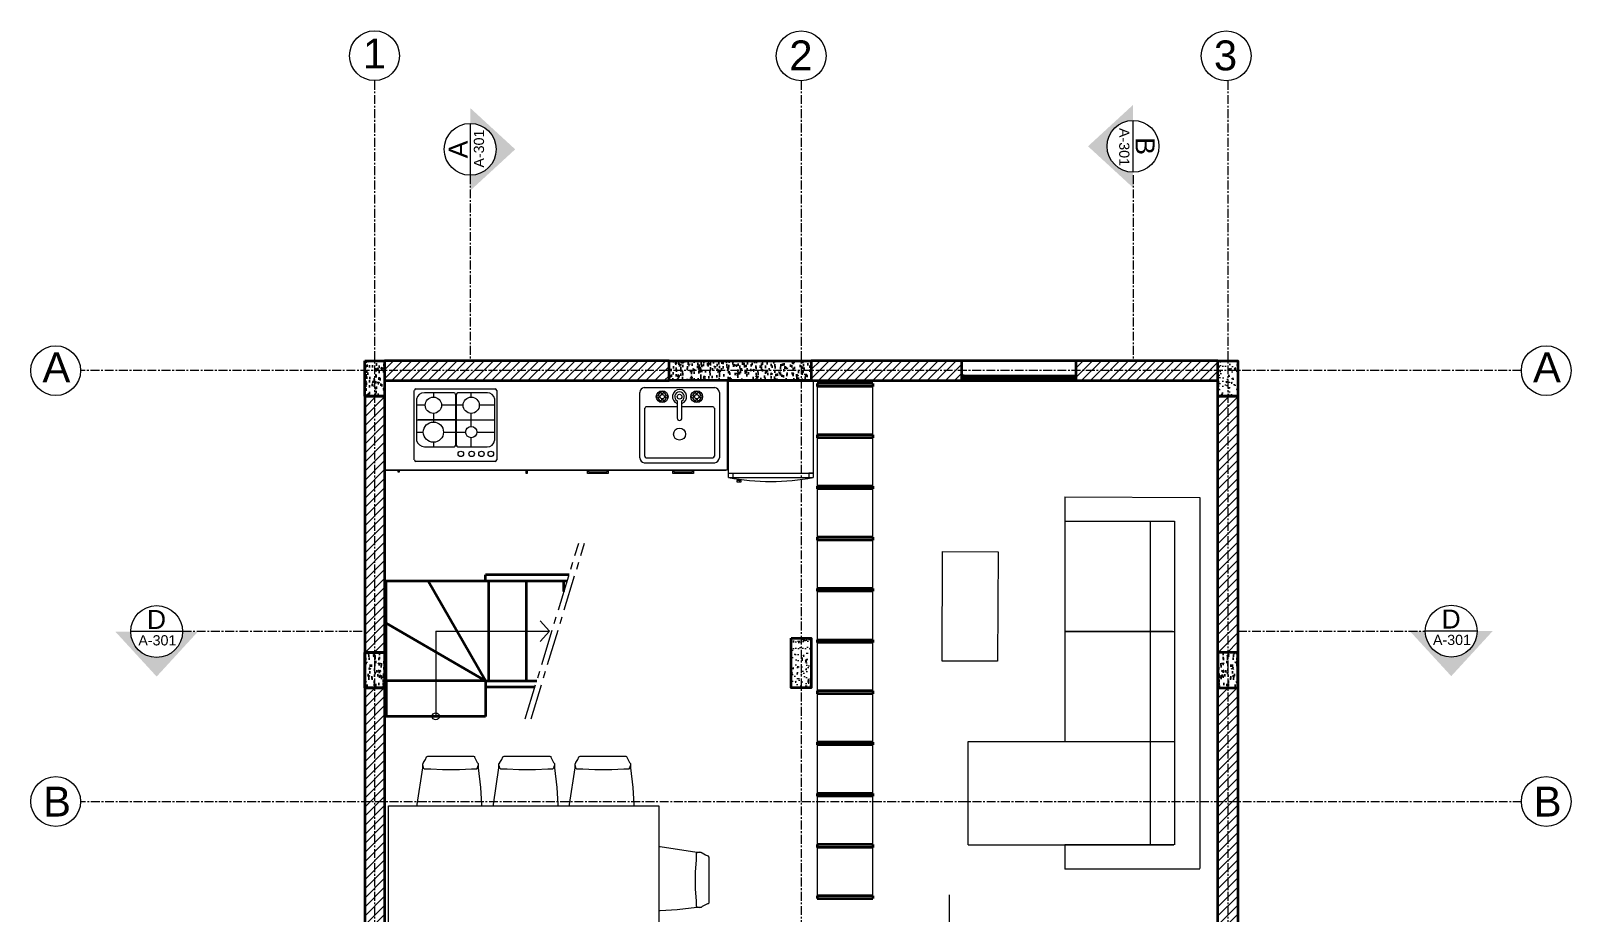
# Model space of a CAD drawing. Header units: metres. Extents: x -3394 to 4496, y 8696 to 12812.
# Drawn here: x -1736 to -652, y 9264 to 9884 of the extents above; entities that cross this region are included whole.
import ezdxf
from ezdxf.enums import TextEntityAlignment as Align

# ---------------------------------------------------------------- set-up
doc = ezdxf.new("R2010")
doc.units = ezdxf.units.M
doc.header["$LTSCALE"] = 5
doc.header["$MEASUREMENT"] = 0
doc.linetypes.add('CENTERX2', pattern=[4, 2.5, -0.5, 0.5, -0.5])
doc.layers.get('0').update_dxf_attribs({"color": 255})
for name, color, linetype, lineweight in [('A-ANNO-SYMB', 3, 'Continuous', 15), ('A-ANNO-SYMBT', 1, 'CENTERX2', 9), ('A-ANNO-TEXT', 3, 'Continuous', 18), ('A-FLOR-LEVL', 5, 'Continuous', 35), ('A-FURN', 2, 'Continuous', 18), ('A-GLAZ-FULL', 5, 'Continuous', 25), ('A-LINE-GRPH', 1, 'CENTERX2', 13), ('A-WALL-FULL', 4, 'Continuous', 35)]:
    doc.layers.add(name, color=color, linetype=linetype, lineweight=lineweight)
doc.layers.add('G-ANNO-NPLT', color=210, linetype='Continuous', lineweight=18, plot=False)
doc.styles.add('ARIAL', font='arial.ttf')
pattern_1 = [(50, (1239.6505, 17762.356), (9.1092334, -0.796954), [0.9525, -10.4775]), (355, (1239.6505, 17762.356), (-1.762141, 9.552832), [0.762, -8.382]), (100.451, (1240.41, 17762.29), (7.347125, 8.755834), [0.8095, -8.9045]), (46.1842, (1239.65, 17764.896), (13.553952, -2.102116), [1.42875, -15.71625]), (96.6356, (1240.78, 17764.721), (11.870212, 12.371278), [1.21425, -13.35675]), (351.184, (1239.65, 17764.896), (11.87023, 12.371256), [1.143, -12.573]), (21, (1240.9205, 17764.261), (7.580744, -5.113276), [0.9525, -10.4775]), (326, (1240.9205, 17764.261), (3.090101, 9.209398), [0.762, -8.382]), (71.4514, (1241.552, 17763.835), (10.6708245, 4.096143), [0.8095, -8.9045]), (37.5, (1239.6505, 17762.356), (0.1544302, 4.227752), [0, -8.2804, 0, -8.509, 0, -8.41375]), (7.5, (1239.6505, 17762.356), (3.3409831, 5.0090287), [0, -4.8514, 0, -8.0899, 0, -3.20675]), (327.5, (1236.8184, 17762.356), (6.7795298, -0.2864372), [0, -3.175, 0, -9.906, 0, -13.1445]), (317.5, (1235.5484, 17762.356), (7.406459, 1.2713246), [0, -4.1275, 0, -6.5786, 0, -9.3345])]
pattern_2 = [(50, (1239.6505, 17762.356), (9.1092334, -0.796954), [0.9525, -10.4775]), (355, (1239.6505, 17762.356), (-1.762141, 9.552832), [0.762, -8.382]), (100.451, (1240.41, 17762.29), (7.347125, 8.755834), [0.8095, -8.9045]), (46.1842, (1239.65, 17764.896), (13.553952, -2.102116), [1.42875, -15.71625]), (96.6356, (1240.78, 17764.721), (11.870212, 12.371278), [1.21425, -13.35675]), (351.184, (1239.65, 17764.896), (11.87023, 12.371256), [1.143, -12.573]), (21, (1240.9205, 17764.261), (7.580744, -5.113276), [0.9525, -10.4775]), (326, (1240.9205, 17764.261), (3.090101, 9.209398), [0.762, -8.382]), (71.4514, (1241.552, 17763.835), (10.6708245, 4.096143), [0.8095, -8.9045]), (37.5, (1239.6505, 17762.356), (0.1544302, 4.227752), [0, -8.2804, 0, -8.509, 0, -8.41375]), (7.5, (1239.6505, 17762.356), (3.3409831, 5.0090287), [0, -4.8514, 0, -8.0899, 0, -3.20675]), (327.5, (1236.8184, 17762.356), (6.7795298, -0.2864372), [0, -3.175, 0, -9.906, 0, -13.1445]), (317.5, (1235.5484, 17762.356), (7.406459, 1.2713246), [0, -4.1275, 0, -6.5786, 0, -9.3345])]
pattern_3 = [(130, (-3627.2654, 17762.356), (-9.1092334, -0.796954), [0.9525, -10.4775]), (185, (-3627.265, 17762.356), (1.762141, 9.552832), [0.762, -8.382]), (79.549, (-3628.0245, 17762.29), (-7.347125, 8.755834), [0.8095, -8.9045]), (133.8158, (-3627.265, 17764.896), (-13.553952, -2.102116), [1.42875, -15.71625]), (83.3644, (-3628.395, 17764.721), (-11.870212, 12.371278), [1.21425, -13.35675]), (188.816, (-3627.265, 17764.896), (-11.87023, 12.371256), [1.143, -12.573]), (159, (-3628.5354, 17764.261), (-7.580744, -5.113276), [0.9525, -10.4775]), (214, (-3628.535, 17764.261), (-3.090101, 9.209398), [0.762, -8.382]), (108.5486, (-3629.167, 17763.835), (-10.6708245, 4.096143), [0.8095, -8.9045]), (142.5, (-3627.2654, 17762.356), (-0.1544302, 4.227752), [0, -8.2804, 0, -8.509, 0, -8.41375]), (172.5, (-3627.2654, 17762.356), (-3.3409831, 5.0090287), [0, -4.8514, 0, -8.0899, 0, -3.20675]), (212.5, (-3624.4333, 17762.356), (-6.7795298, -0.2864372), [0, -3.175, 0, -9.906, 0, -13.1445]), (222.5, (-3623.1633, 17762.356), (-7.406459, 1.2713246), [0, -4.1275, 0, -6.5786, 0, -9.3345])]
pattern_4 = [(50, (2059.6505, 18352.356), (9.1092334, -0.796954), [0.9525, -10.4775]), (355, (2059.6505, 18352.356), (-1.762141, 9.552832), [0.762, -8.382]), (100.451, (2060.41, 18352.29), (7.347125, 8.755834), [0.8095, -8.9045]), (46.1842, (2059.65, 18354.896), (13.553952, -2.102116), [1.42875, -15.71625]), (96.6356, (2060.78, 18354.721), (11.870212, 12.371278), [1.21425, -13.35675]), (351.184, (2059.65, 18354.896), (11.87023, 12.371256), [1.143, -12.573]), (21, (2060.9205, 18354.261), (7.580744, -5.113276), [0.9525, -10.4775]), (326, (2060.9205, 18354.261), (3.090101, 9.209398), [0.762, -8.382]), (71.4514, (2061.552, 18353.835), (10.6708245, 4.096143), [0.8095, -8.9045]), (37.5, (2059.6505, 18352.356), (0.1544302, 4.227752), [0, -8.2804, 0, -8.509, 0, -8.41375]), (7.5, (2059.6505, 18352.356), (3.3409831, 5.0090287), [0, -4.8514, 0, -8.0899, 0, -3.20675]), (327.5, (2056.8184, 18352.356), (6.7795298, -0.2864372), [0, -3.175, 0, -9.906, 0, -13.1445]), (317.5, (2055.5484, 18352.356), (7.406459, 1.2713246), [0, -4.1275, 0, -6.5786, 0, -9.3345])]
pattern_5 = [(50, (1839.6505, 17762.356), (9.1092334, -0.796954), [0.9525, -10.4775]), (355, (1839.6505, 17762.356), (-1.762141, 9.552832), [0.762, -8.382]), (100.451, (1840.41, 17762.29), (7.347125, 8.755834), [0.8095, -8.9045]), (46.1842, (1839.65, 17764.896), (13.553952, -2.102116), [1.42875, -15.71625]), (96.6356, (1840.78, 17764.721), (11.870212, 12.371278), [1.21425, -13.35675]), (351.184, (1839.65, 17764.896), (11.87023, 12.371256), [1.143, -12.573]), (21, (1840.9205, 17764.261), (7.580744, -5.113276), [0.9525, -10.4775]), (326, (1840.9205, 17764.261), (3.090101, 9.209398), [0.762, -8.382]), (71.4514, (1841.552, 17763.835), (10.6708245, 4.096143), [0.8095, -8.9045]), (37.5, (1839.6505, 17762.356), (0.1544302, 4.227752), [0, -8.2804, 0, -8.509, 0, -8.41375]), (7.5, (1839.6505, 17762.356), (3.3409831, 5.0090287), [0, -4.8514, 0, -8.0899, 0, -3.20675]), (327.5, (1836.8184, 17762.356), (6.7795298, -0.2864372), [0, -3.175, 0, -9.906, 0, -13.1445]), (317.5, (1835.5484, 17762.356), (7.406459, 1.2713246), [0, -4.1275, 0, -6.5786, 0, -9.3345])]

# ---------------------------------------------------------------- blocks, each defined once
blk = doc.blocks.new('section plan')
h = blk.add_hatch(color=256)
h.dxf.hatch_style = 1
h.paths.add_polyline_path([(56.9, 0.3), (46.3, 0.3, -1), (10.7, 0.3), (0.1, 0.3), (28.5, -30.6)])
blk.add_line((46.3, 0.3), (10.7, 0.3))
blk.add_circle((28.5, 0.3), 17.8)
at = {"style": 'ARIAL'}
for tag, height, p in [('A', 13, (28.4, 8.6)), ('A-301', 7, (29, -5.7))]:
    blk.add_attdef(tag, text='', height=height, dxfattribs=at).set_placement(p, align=Align.MIDDLE_CENTER)

msp = doc.modelspace()

# ---------------------------------------------------------------- hatches: boundary and pattern name
at = {"layer": 'A-GLAZ-FULL'}
for points in [[(-1080.9, 9641.9), (-1080.9, 9639.3), (-1079.2, 9639.3), (-1079.2, 9639.5), (-1080.6, 9639.5), (-1080.6, 9641.6), (-1079.2, 9641.6), (-1079.2, 9641.9)], [(-1079.2, 9641.6), (-1079.2, 9641.9), (-1080.9, 9641.9), (-1080.9, 9639.3), (-1079.2, 9639.3), (-1079.2, 9639.5), (-1080.6, 9639.5), (-1080.6, 9641.6)], [(-1080.9, 9641.9), (-1080.9, 9639.3), (-1079.2, 9639.3), (-1079.2, 9639.5), (-1080.6, 9639.5), (-1080.6, 9641.6), (-1079.2, 9641.6), (-1079.2, 9641.9)], [(-1079.2, 9641.6), (-1079.2, 9641.9), (-1080.9, 9641.9), (-1080.9, 9639.3), (-1079.2, 9639.3), (-1079.2, 9639.5), (-1080.6, 9639.5), (-1080.6, 9641.6)], [(-1000.8, 9641.9), (-1000.8, 9639.3), (-1002.5, 9639.3), (-1002.5, 9639.5), (-1001.1, 9639.5), (-1001.1, 9641.6), (-1002.5, 9641.6), (-1002.5, 9641.9)], [(-1002.5, 9641.6), (-1002.5, 9641.9), (-1000.8, 9641.9), (-1000.8, 9639.3), (-1002.5, 9639.3), (-1002.5, 9639.5), (-1001.1, 9639.5), (-1001.1, 9641.6)], [(-1000.8, 9641.9), (-1000.8, 9639.3), (-1002.5, 9639.3), (-1002.5, 9639.5), (-1001.1, 9639.5), (-1001.1, 9641.6), (-1002.5, 9641.6), (-1002.5, 9641.9)], [(-1002.5, 9641.6), (-1002.5, 9641.9), (-1000.8, 9641.9), (-1000.8, 9639.3), (-1002.5, 9639.3), (-1002.5, 9639.5), (-1001.1, 9639.5), (-1001.1, 9641.6)]]:
    msp.add_hatch(color=256, dxfattribs=at).paths.add_polyline_path(points)
at = {"layer": 'A-WALL-FULL'}
h = msp.add_hatch(dxfattribs=at)
h.set_pattern_fill('AR-CONC', color=256, scale=0.05, style=0)
h.set_pattern_definition(pattern_2)
h.paths.add_polyline_path([(-1500.8, 9627.3), (-1486.8, 9627.3), (-1486.8, 9652.3), (-1500.8, 9652.3)])
h = msp.add_hatch(dxfattribs=at)
h.set_pattern_fill('AR-CONC', color=256, scale=0.05, style=0)
h.set_pattern_definition(pattern_4)
h.paths.add_polyline_path([(-1286.8, 9652.3), (-1286.8, 9638.3), (-1186.8, 9638.3), (-1186.8, 9652.3)])
h = msp.add_hatch(dxfattribs=at)
h.set_pattern_fill('AR-CONC', color=256, scale=0.05, style=0)
h.set_pattern_definition(pattern_1)
h.paths.add_polyline_path([(-1500.8, 9422.3), (-1486.8, 9422.3), (-1486.8, 9447.3), (-1500.8, 9447.3)])
h = msp.add_hatch(dxfattribs=at)
h.set_pattern_fill('AR-CONC', color=256, scale=0.05, style=0)
h.set_pattern_definition(pattern_3)
h.paths.add_polyline_path([(-886.8, 9422.3), (-900.8, 9422.3), (-900.8, 9447.3), (-886.8, 9447.3)])
at = {"layer": 'G-ANNO-NPLT'}
h = msp.add_hatch(dxfattribs=at)
h.set_pattern_fill('AR-CONC', color=256, scale=0.05, style=0)
h.set_pattern_definition(pattern_2)
h.paths.add_polyline_path([(-1500.8, 9627.3), (-1486.8, 9627.3), (-1486.8, 9652.3), (-1500.8, 9652.3)])
h = msp.add_hatch(dxfattribs=at)
h.set_pattern_fill('ANSI31', color=256, scale=36.1)
h.set_pattern_definition([(45, (316.65, 0.7777), (-3.1908194, 3.1908194), [])])
h.paths.add_polyline_path([(-1080.9, 9652.3), (-1186.8, 9652.3), (-1186.8, 9638.3), (-1080.9, 9638.3)])
h.paths.add_polyline_path([(-900.8, 9652.3), (-1000.8, 9652.3), (-1000.8, 9638.3), (-900.8, 9638.3)])
h.paths.add_polyline_path([(-1286.8, 9652.3), (-1486.8, 9652.3), (-1486.8, 9638.3), (-1286.8, 9638.3), (-1286.8, 9639.5), (-1286.8, 9639.5), (-1286.8, 9641.9), (-1286.8, 9641.9), (-1286.8, 9642.2)])
h.paths.add_polyline_path([(-1486.8, 9627.3), (-1500.8, 9627.3), (-1500.8, 9447.3), (-1486.8, 9447.3)])
h.paths.add_polyline_path([(-886.8, 9627.3), (-900.8, 9627.3), (-900.8, 9447.3), (-886.8, 9447.3)])
h.paths.add_polyline_path([(-886.8, 9422.3), (-900.8, 9422.3), (-900.8, 9082.3), (-886.8, 9082.3)])
h.paths.add_polyline_path([(-1486.8, 9422.3), (-1500.8, 9422.3), (-1500.8, 9082.3), (-1486.8, 9082.3)])
h.paths.add_polyline_path([(-1366.8, 9061.3), (-1405.8, 9061.3), (-1405.8, 9061.2), (-1447.8, 9061.2), (-1486.8, 9061.3), (-1486.8, 9047.3), (-1446.8, 9047.3), (-1406.8, 9047.3), (-1366.8, 9047.3)])
h = msp.add_hatch(dxfattribs=at)
h.set_pattern_fill('AR-CONC', color=256, scale=0.05, style=0)
h.set_pattern_definition(pattern_4)
h.paths.add_polyline_path([(-1286.8, 9652.3), (-1286.8, 9638.3), (-1186.8, 9638.3), (-1186.8, 9652.3)])
h = msp.add_hatch(dxfattribs=at)
h.set_pattern_fill('AR-CONC', color=256, scale=0.05, style=0)
h.set_pattern_definition(pattern_5)
h.paths.add_polyline_path([(-900.8, 9627.3), (-886.8, 9627.3), (-886.8, 9652.3), (-900.8, 9652.3)])
h = msp.add_hatch(dxfattribs=at)
h.set_pattern_fill('AR-CONC', color=256, scale=0.05, style=0)
h.set_pattern_definition(pattern_5)
h.paths.add_polyline_path([(-900.8, 9627.3), (-886.8, 9627.3), (-886.8, 9652.3), (-900.8, 9652.3)])
h = msp.add_hatch(dxfattribs=at)
h.set_pattern_fill('AR-CONC', color=256, scale=0.05, style=0)
h.set_pattern_definition([(50, (2139.6505, 17762.356), (9.1092334, -0.796954), [0.9525, -10.4775]), (355, (2139.6505, 17762.356), (-1.762141, 9.552832), [0.762, -8.382]), (100.451, (2140.41, 17762.29), (7.347125, 8.755834), [0.8095, -8.9045]), (46.1842, (2139.65, 17764.896), (13.553952, -2.102116), [1.42875, -15.71625]), (96.6356, (2140.78, 17764.721), (11.870212, 12.371278), [1.21425, -13.35675]), (351.184, (2139.65, 17764.896), (11.87023, 12.371256), [1.143, -12.573]), (21, (2140.9205, 17764.261), (7.580744, -5.113276), [0.9525, -10.4775]), (326, (2140.9205, 17764.261), (3.090101, 9.209398), [0.762, -8.382]), (71.4514, (2141.552, 17763.835), (10.6708245, 4.096143), [0.8095, -8.9045]), (37.5, (2139.6505, 17762.356), (0.1544302, 4.227752), [0, -8.2804, 0, -8.509, 0, -8.41375]), (7.5, (2139.6505, 17762.356), (3.3409831, 5.0090287), [0, -4.8514, 0, -8.0899, 0, -3.20675]), (327.5, (2136.8184, 17762.356), (6.7795298, -0.2864372), [0, -3.175, 0, -9.906, 0, -13.1445]), (317.5, (2135.5484, 17762.356), (7.406459, 1.2713246), [0, -4.1275, 0, -6.5786, 0, -9.3345])])
h.paths.add_polyline_path([(-1186.8, 9457.3), (-1200.8, 9457.3), (-1200.8, 9422.3), (-1186.8, 9422.3)])
h = msp.add_hatch(dxfattribs=at)
h.set_pattern_fill('AR-CONC', color=256, scale=0.05, style=0)
h.set_pattern_definition(pattern_1)
h.paths.add_polyline_path([(-1500.8, 9422.3), (-1486.8, 9422.3), (-1486.8, 9447.3), (-1500.8, 9447.3)])
h = msp.add_hatch(dxfattribs=at)
h.set_pattern_fill('AR-CONC', color=256, scale=0.05, style=0)
h.set_pattern_definition(pattern_3)
h.paths.add_polyline_path([(-886.8, 9422.3), (-900.8, 9422.3), (-900.8, 9447.3), (-886.8, 9447.3)])

# ---------------------------------------------------------------- linework, layer by layer
at = {"layer": 'A-ANNO-SYMB'}
msp.add_line((-1089.5, 9203), (-1089.5, 9276.8), dxfattribs=at)
for centre in [(-1493.9, 9866.7), (-1193.9, 9866.6), (-895, 9866.6), (-1718.1, 9645.3), (-669.9, 9645.3), (-1718.1, 9342.5), (-669.9, 9342.5)]:
    msp.add_circle(centre, 17.5, dxfattribs=at)
at = {"layer": 'A-ANNO-SYMBT', "ltscale": 0.5}
for p, q in [((-1493.8, 9849), (-1493.8, 8835.6)), ((-1193.8, 9849), (-1193.8, 8835.6)), ((-893.8, 9849), (-893.8, 8835.6)), ((-1426.7, 9782.7), (-1426.7, 9652.3)), ((-960.4, 9782.7), (-960.4, 9652.3)), ((-687.4, 9645.3), (-1700.6, 9645.3)), ((-1628.9, 9462.3), (-1500.8, 9462.3)), ((-886.8, 9462.3), (-754.9, 9462.3)), ((-687.1, 9342.3), (-1700.5, 9342.3))]:
    msp.add_line(p, q, dxfattribs=at)
at = {"layer": 'A-ANNO-TEXT'}
for p, q in [((-1370.9, 9462.3), (-1377.5, 9469.5)), ((-1450.8, 9462.3), (-1370.9, 9462.3)), ((-1450.8, 9462.3), (-1450.8, 9402.3)), ((-1370.9, 9462.3), (-1377.5, 9455))]:
    msp.add_line(p, q, dxfattribs=at)
msp.add_circle((-1450.8, 9402.3), 2.5, dxfattribs=at)
at = {"layer": 'A-FLOR-LEVL'}
for p, q in [((-1000.8, 9652.3), (-1080.8, 9652.3)), ((-1000.8, 9652.3), (-1080.8, 9652.3)), ((-1080.8, 9638.3), (-1000.8, 9638.3)), ((-1080.8, 9638.3), (-1000.8, 9638.3)), ((-1357.1, 9501.8), (-1415.8, 9501.8)), ((-1415.8, 9497.3), (-1415.8, 9501.8)), ((-1357.1, 9501.8), (-1415.8, 9501.8)), ((-1415.8, 9497.3), (-1415.8, 9501.8)), ((-1485.8, 9492.8), (-1485.8, 9497.3)), ((-1485.8, 9467.7), (-1485.8, 9497.3)), ((-1485.8, 9492.8), (-1485.8, 9497.3)), ((-1485.8, 9467.7), (-1485.8, 9497.3)), ((-1485.8, 9492.8), (-1485.8, 9497.3)), ((-1456.2, 9497.3), (-1485.8, 9497.3)), ((-1485.8, 9467.7), (-1485.8, 9497.3)), ((-1485.8, 9492.8), (-1485.8, 9497.3)), ((-1456.2, 9497.3), (-1485.8, 9497.3)), ((-1485.8, 9467.7), (-1485.8, 9497.3)), ((-1415.8, 9497.3), (-1456.2, 9497.3)), ((-1415.8, 9427.3), (-1456.2, 9497.3)), ((-1415.8, 9497.3), (-1456.2, 9497.3)), ((-1415.8, 9427.3), (-1456.2, 9497.3)), ((-1358.4, 9497.3), (-1415.8, 9497.3)), ((-1358.4, 9497.3), (-1415.8, 9497.3)), ((-1413.6, 9427.3), (-1413.6, 9497.3)), ((-1387.1, 9427.3), (-1387.1, 9497.3)), ((-1360.7, 9490), (-1360.7, 9497.3)), ((-1485.8, 9427.3), (-1485.8, 9467.7)), ((-1415.8, 9427.3), (-1485.8, 9467.7)), ((-1415.8, 9427.3), (-1485.8, 9467.7)), ((-1485.8, 9427.3), (-1485.8, 9467.7)), ((-1485.8, 9427.3), (-1485.8, 9402.3)), ((-1415.8, 9427.3), (-1485.8, 9427.3)), ((-1415.8, 9427.3), (-1485.8, 9427.3)), ((-1485.8, 9427.3), (-1485.8, 9402.3)), ((-1415.8, 9427.3), (-1379.8, 9427.3)), ((-1415.8, 9427.3), (-1415.8, 9422.8)), ((-1415.8, 9427.3), (-1415.8, 9422.8)), ((-1415.8, 9427.3), (-1379.8, 9427.3)), ((-1415.8, 9427.3), (-1415.8, 9422.8)), ((-1415.8, 9427.3), (-1415.8, 9422.8)), ((-1381.1, 9422.8), (-1415.8, 9422.8)), ((-1415.8, 9422.8), (-1415.8, 9402.3)), ((-1381.1, 9422.8), (-1415.8, 9422.8)), ((-1415.8, 9422.8), (-1415.8, 9402.3)), ((-1415.8, 9402.3), (-1485.8, 9402.3)), ((-1415.8, 9402.3), (-1485.8, 9402.3))]:
    msp.add_line(p, q, dxfattribs=at)
at = {"layer": 'A-FLOR-LEVL', "color": 7}
for q in [(-1485.8, 9467.7), (-1485.8, 9402.3)]:
    msp.add_line((-1485.8, 9427.3), q, dxfattribs=at)
at = {"layer": 'A-FURN'}
for p, q in [((-1465.9, 9582.7), (-1465.9, 9631.4)), ((-1465.9, 9582.7), (-1465.9, 9631.4)), ((-1464.9, 9632.5), (-1409, 9632.5)), ((-1464.9, 9632.5), (-1409, 9632.5)), ((-1407.9, 9631.4), (-1407.9, 9582.7)), ((-1407.9, 9631.4), (-1407.9, 9582.7)), ((-1246, 9638.8), (-1246, 9575.3)), ((-1245, 9637.9), (-1185.5, 9637.9)), ((-1245, 9574.4), (-1245, 9637.9)), ((-1185.5, 9637.9), (-1185.5, 9570.2)), ((-1185.5, 9637.9), (-1185.5, 9570.2)), ((-1182.5, 9634.2), (-1182.5, 9600.2)), ((-1143.5, 9600.2), (-1143.5, 9634.2)), ((-1464.4, 9625.2), (-1464.4, 9596.3)), ((-1458.2, 9621), (-1464.4, 9621)), ((-1458.2, 9621), (-1463.2, 9621)), ((-1438, 9629.7), (-1458.8, 9629.7)), ((-1452.5, 9629.7), (-1452.5, 9626.7)), ((-1452.5, 9629.7), (-1452.5, 9626.7)), ((-1436.9, 9621), (-1446.8, 9621)), ((-1436.9, 9621), (-1446.8, 9621)), ((-1436.9, 9628.6), (-1436.9, 9593)), ((-1436.4, 9628.6), (-1436.4, 9593)), ((-1431.6, 9621), (-1436.4, 9621)), ((-1431.6, 9621), (-1436.4, 9621)), ((-1414.6, 9629.7), (-1435.4, 9629.7)), ((-1425.9, 9626.7), (-1425.9, 9629.7)), ((-1425.9, 9626.7), (-1425.9, 9629.7)), ((-1410.1, 9621), (-1420.2, 9621)), ((-1409.4, 9621), (-1420.2, 9621)), ((-1409.4, 9596.3), (-1409.4, 9625.2)), ((-1293.1, 9627.4), (-1293.9, 9627.4)), ((-1293, 9626.6), (-1293.9, 9626.6)), ((-1292, 9628.4), (-1292, 9629.3)), ((-1292, 9625.6), (-1292, 9624.7)), ((-1291.2, 9628.5), (-1291.2, 9629.3)), ((-1291.2, 9625.6), (-1291.2, 9624.7)), ((-1290.2, 9627.4), (-1289.3, 9627.4)), ((-1290.2, 9626.6), (-1289.3, 9626.6)), ((-1281.1, 9624.1), (-1281.1, 9611.9)), ((-1277.8, 9611.9), (-1277.8, 9624.1)), ((-1268.7, 9627.4), (-1269.5, 9627.4)), ((-1268.7, 9626.6), (-1269.5, 9626.6)), ((-1267.6, 9628.5), (-1267.6, 9629.3)), ((-1267.6, 9625.6), (-1267.6, 9624.7)), ((-1266.9, 9628.4), (-1266.9, 9629.3)), ((-1266.9, 9625.6), (-1266.9, 9624.7)), ((-1265.8, 9627.4), (-1265, 9627.4)), ((-1265.8, 9626.6), (-1265, 9626.6)), ((-1464.4, 9610.8), (-1436.9, 9610.8)), ((-1436.9, 9610.8), (-1463.3, 9610.8)), ((-1452.5, 9615.3), (-1452.5, 9609.2)), ((-1452.5, 9615.3), (-1452.5, 9609.2)), ((-1436.4, 9610.8), (-1409.4, 9610.8)), ((-1425.9, 9606), (-1425.9, 9615.3)), ((-1425.9, 9606), (-1425.9, 9615.3)), ((-1464.4, 9602.1), (-1459.6, 9602.1)), ((-1463.2, 9602.1), (-1459.6, 9602.1)), ((-1445.4, 9602.1), (-1436.9, 9602.1)), ((-1445.4, 9602.1), (-1436.9, 9602.1)), ((-1436.4, 9602.1), (-1429.8, 9602.1)), ((-1436.4, 9602.1), (-1429.8, 9602.1)), ((-1425.9, 9591.8), (-1425.9, 9598.1)), ((-1425.9, 9591.8), (-1425.9, 9598.1)), ((-1422, 9602.1), (-1410.1, 9602.1)), ((-1422, 9602.1), (-1409.4, 9602.1)), ((-1182.5, 9598.2), (-1182.5, 9564.2)), ((-1143.5, 9564.2), (-1143.5, 9598.2)), ((-1458.8, 9591.8), (-1438, 9591.8)), ((-1452.5, 9595), (-1452.5, 9591.8)), ((-1452.5, 9595), (-1452.5, 9591.8)), ((-1435.4, 9591.8), (-1425.9, 9591.8)), ((-1435.4, 9591.8), (-1414.6, 9591.8)), ((-1409, 9581.5), (-1464.9, 9581.5)), ((-1409, 9581.5), (-1464.9, 9581.5)), ((-1486.8, 9575.3), (-1246.8, 9575.3)), ((-1486.8, 9575.3), (-1246.8, 9575.3)), ((-1246, 9575.3), (-1486.8, 9575.3)), ((-1477.4, 9575.3), (-1477.4, 9574.3)), ((-1477.4, 9574.3), (-1476.4, 9574.3)), ((-1476.4, 9574.3), (-1476.4, 9575.3)), ((-1387.6, 9575.3), (-1387.6, 9573.2)), ((-1387.6, 9573.2), (-1386.2, 9573.2)), ((-1386.2, 9573.2), (-1386.2, 9575.3)), ((-1344.2, 9572.9), (-1344.2, 9575.3)), ((-1329.6, 9572.9), (-1344.2, 9572.9)), ((-1343.2, 9573.9), (-1343.2, 9575.3)), ((-1330.6, 9573.9), (-1343.2, 9573.9)), ((-1330.6, 9575.3), (-1330.6, 9573.9)), ((-1329.6, 9575.3), (-1329.6, 9572.9)), ((-1284.2, 9572.9), (-1284.2, 9575.3)), ((-1269.6, 9572.9), (-1284.2, 9572.9)), ((-1283.2, 9573.9), (-1283.2, 9575.3)), ((-1270.6, 9573.9), (-1283.2, 9573.9)), ((-1270.6, 9575.3), (-1270.6, 9573.9)), ((-1269.6, 9575.3), (-1269.6, 9572.9)), ((-1245, 9570.2), (-1245, 9574.4)), ((-1245, 9570.2), (-1245, 9573.2)), ((-1245, 9573.2), (-1185.5, 9573.2)), ((-1245, 9573.2), (-1242, 9573.2)), ((-1245, 9570.2), (-1185.5, 9570.2)), ((-1245, 9570.2), (-1245, 9570.2)), ((-1242, 9573.2), (-1242, 9570.2)), ((-1236, 9568.2), (-1239, 9568.2)), ((-1239, 9568.2), (-1239, 9567.2)), ((-1239, 9567.2), (-1236, 9567.2)), ((-1238, 9568.2), (-1238, 9569)), ((-1237.5, 9568.2), (-1238, 9568.2)), ((-1237.5, 9568.2), (-1237, 9568.2)), ((-1237, 9568.2), (-1237, 9568.9)), ((-1236, 9567.2), (-1236, 9568.2)), ((-1185.5, 9573.2), (-1188.5, 9573.2)), ((-1188.5, 9573.2), (-1188.5, 9570.2)), ((-1182.5, 9562.2), (-1182.5, 9528.2)), ((-1143.5, 9528.2), (-1143.5, 9562.2)), ((-1008.4, 9556.5), (-1008.4, 9384.5)), ((-1008.4, 9556.5), (-1008.4, 9384.7)), ((-1008.4, 9556.5), (-913.4, 9556.2)), ((-913.4, 9556.2), (-913.4, 9295.3)), ((-913.4, 9556.2), (-913.4, 9295.3)), ((-1008.4, 9539.5), (-948.4, 9539.4)), ((-948.4, 9539.4), (-948.4, 9328.6)), ((-948.4, 9539.4), (-931.4, 9539.4)), ((-931.4, 9539.4), (-931.4, 9312)), ((-1182.5, 9526.2), (-1182.5, 9492.2)), ((-1143.5, 9492.2), (-1143.5, 9526.2)), ((-1182.5, 9490.2), (-1182.5, 9456.2)), ((-1143.5, 9456.2), (-1143.5, 9490.2)), ((-932.7, 9462), (-1008.4, 9462)), ((-1008.4, 9462), (-931.4, 9462)), ((-1182.5, 9454.2), (-1182.5, 9420.2)), ((-1143.5, 9420.2), (-1143.5, 9454.2)), ((-1182.5, 9418.2), (-1182.5, 9384.2)), ((-1143.5, 9384.2), (-1143.5, 9418.2)), ((-1182.5, 9382.2), (-1182.5, 9348.2)), ((-1143.5, 9348.2), (-1143.5, 9382.2)), ((-1076.5, 9312), (-1076.5, 9384.7)), ((-1076.5, 9384.7), (-948.4, 9384.7)), ((-1076.5, 9312), (-1076.5, 9384.7)), ((-1076.5, 9384.7), (-931.3, 9384.7)), ((-1459.4, 9369.8), (-1458, 9372.1)), ((-1458, 9372.1), (-1457.3, 9373.8)), ((-1457.3, 9373.8), (-1456.4, 9374.4)), ((-1456.4, 9374.4), (-1424.2, 9374.4)), ((-1424.2, 9374.4), (-1423.7, 9374.1)), ((-1423.7, 9374.1), (-1423.6, 9373.6)), ((-1423.6, 9373.6), (-1421.7, 9369.8)), ((-1405.8, 9369.8), (-1404.4, 9372.1)), ((-1404.4, 9372.1), (-1403.7, 9373.8)), ((-1403.7, 9373.8), (-1402.7, 9374.4)), ((-1402.7, 9374.4), (-1370.5, 9374.4)), ((-1370.5, 9374.4), (-1370, 9374.1)), ((-1370, 9374.1), (-1369.9, 9373.6)), ((-1369.9, 9373.6), (-1368.1, 9369.8)), ((-1352.3, 9369.8), (-1350.9, 9372.1)), ((-1350.9, 9372.1), (-1350.2, 9373.8)), ((-1350.2, 9373.8), (-1349.2, 9374.4)), ((-1349.2, 9374.4), (-1317.1, 9374.4)), ((-1317.1, 9374.4), (-1316.6, 9374.1)), ((-1316.6, 9374.1), (-1316.5, 9373.6)), ((-1316.5, 9373.6), (-1314.6, 9369.8)), ((-1464, 9340.4), (-1460, 9366.2)), ((-1460, 9368.8), (-1459.7, 9369.5)), ((-1460, 9366.2), (-1460, 9368.8)), ((-1460, 9367.8), (-1459.7, 9366.2)), ((-1459.7, 9369.5), (-1459.4, 9369.5)), ((-1459.7, 9366.2), (-1459, 9365.5)), ((-1459.4, 9369.5), (-1459.4, 9369.8)), ((-1459, 9365.5), (-1454.4, 9365.5)), ((-1454.4, 9365.5), (-1446.1, 9364.9)), ((-1446.1, 9364.9), (-1434.2, 9364.9)), ((-1434.2, 9364.9), (-1425.6, 9365.5)), ((-1425.6, 9365.5), (-1422, 9365.5)), ((-1422, 9365.5), (-1421.4, 9366.2)), ((-1421.7, 9369.8), (-1421, 9369.2)), ((-1421.4, 9366.2), (-1421, 9367.8)), ((-1421, 9369.2), (-1421, 9367.8)), ((-1421, 9367.8), (-1421, 9366.2)), ((-1421, 9366.2), (-1419.4, 9352.3)), ((-1410.3, 9340.4), (-1406.4, 9366.2)), ((-1406.4, 9368.8), (-1406, 9369.5)), ((-1406.4, 9366.2), (-1406.4, 9368.8)), ((-1406.4, 9367.8), (-1406, 9366.2)), ((-1406, 9369.5), (-1405.8, 9369.5)), ((-1406, 9366.2), (-1405.4, 9365.5)), ((-1405.8, 9369.5), (-1405.8, 9369.8)), ((-1405.4, 9365.5), (-1400.7, 9365.5)), ((-1400.7, 9365.5), (-1392.5, 9364.9)), ((-1392.5, 9364.9), (-1380.6, 9364.9)), ((-1380.6, 9364.9), (-1372, 9365.5)), ((-1372, 9365.5), (-1368.4, 9365.5)), ((-1368.4, 9365.5), (-1367.7, 9366.2)), ((-1368.1, 9369.8), (-1367.4, 9369.2)), ((-1367.7, 9366.2), (-1367.4, 9367.8)), ((-1367.4, 9369.2), (-1367.4, 9367.8)), ((-1367.4, 9367.8), (-1367.4, 9366.2)), ((-1367.4, 9366.2), (-1365.8, 9352.3)), ((-1356.8, 9340.4), (-1352.9, 9366.2)), ((-1352.9, 9368.8), (-1352.5, 9369.5)), ((-1352.9, 9366.2), (-1352.9, 9368.8)), ((-1352.9, 9367.8), (-1352.5, 9366.2)), ((-1352.5, 9369.5), (-1352.3, 9369.5)), ((-1352.5, 9366.2), (-1351.9, 9365.5)), ((-1352.3, 9369.5), (-1352.3, 9369.8)), ((-1351.9, 9365.5), (-1347.3, 9365.5)), ((-1347.3, 9365.5), (-1339, 9364.9)), ((-1339, 9364.9), (-1327.1, 9364.9)), ((-1327.1, 9364.9), (-1318.5, 9365.5)), ((-1318.5, 9365.5), (-1314.9, 9365.5)), ((-1314.9, 9365.5), (-1314.3, 9366.2)), ((-1314.6, 9369.8), (-1313.9, 9369.2)), ((-1314.3, 9366.2), (-1313.9, 9367.8)), ((-1313.9, 9369.2), (-1313.9, 9367.8)), ((-1313.9, 9367.8), (-1313.9, 9366.2)), ((-1313.9, 9366.2), (-1312.3, 9352.3)), ((-1419.4, 9352.3), (-1418.7, 9340.4)), ((-1365.8, 9352.3), (-1365.1, 9340.4)), ((-1312.3, 9352.3), (-1311.6, 9340.4)), ((-1484.1, 9339.4), (-1293.9, 9339.4)), ((-1484.1, 9243.9), (-1484.1, 9339.4)), ((-1464, 9339.4), (-1464, 9340.4)), ((-1464, 9340.4), (-1464, 9340.4)), ((-1418.7, 9340.4), (-1418.7, 9339.4)), ((-1410.3, 9339.4), (-1410.3, 9340.4)), ((-1410.3, 9340.4), (-1410.3, 9340.4)), ((-1365.1, 9340.4), (-1365.1, 9339.4)), ((-1356.8, 9339.4), (-1356.8, 9340.4)), ((-1356.8, 9340.4), (-1356.8, 9340.4)), ((-1311.6, 9340.4), (-1311.6, 9339.4)), ((-1293.9, 9339.4), (-1293.9, 9243.9)), ((-1182.5, 9346.2), (-1182.5, 9312.2)), ((-1143.5, 9312.2), (-1143.5, 9346.2)), ((-948.4, 9329), (-948.4, 9312)), ((-1293.9, 9310.8), (-1293, 9310.8)), ((-1293, 9310.8), (-1293, 9310.8)), ((-1293, 9310.8), (-1267.2, 9306.9)), ((-1267.2, 9306.6), (-1267.8, 9305.9)), ((-1267.8, 9305.9), (-1267.8, 9301.3)), ((-1267.2, 9306.9), (-1264.5, 9306.9)), ((-1265.5, 9306.9), (-1267.2, 9306.6)), ((-1264.5, 9306.9), (-1263.9, 9306.6)), ((-1263.9, 9306.6), (-1263.9, 9306.3)), ((-1263.9, 9306.3), (-1263.5, 9306.3)), ((-1263.5, 9306.3), (-1261.2, 9304.9)), ((-1182.5, 9310.2), (-1182.5, 9276.2)), ((-1143.5, 9276.2), (-1143.5, 9310.2)), ((-1076.5, 9312), (-931.7, 9312)), ((-1008.4, 9312), (-1008.4, 9295)), ((-931.8, 9312), (-1008.4, 9312)), ((-1267.8, 9301.3), (-1268.5, 9293)), ((-1261.2, 9304.9), (-1259.6, 9304.2)), ((-1259.6, 9304.2), (-1258.9, 9303.3)), ((-1258.9, 9303.3), (-1258.9, 9271.1)), ((-913.6, 9295), (-1008.4, 9295)), ((-1268.5, 9293), (-1268.5, 9281.1)), ((-1268.5, 9281.1), (-1267.8, 9272.5)), ((-1267.8, 9272.5), (-1267.8, 9268.9)), ((-1293, 9265.6), (-1293.9, 9265.6)), ((-1281.1, 9266.3), (-1293, 9265.6)), ((-1267.2, 9267.9), (-1281.1, 9266.3)), ((-1267.8, 9268.9), (-1267.2, 9268.3)), ((-1267.2, 9268.3), (-1265.5, 9267.9)), ((-1265.5, 9267.9), (-1267.2, 9267.9)), ((-1264.2, 9267.9), (-1265.5, 9267.9)), ((-1263.5, 9268.6), (-1264.2, 9267.9)), ((-1259.8, 9270.5), (-1263.5, 9268.6)), ((-1259.2, 9270.6), (-1259.8, 9270.5)), ((-1258.9, 9271.1), (-1259.2, 9270.6))]:
    msp.add_line(p, q, dxfattribs=at)
for points in [[(-1307.4, 9584), (-1307.4, 9630)], [(-1304.2, 9633.5), (-1254.6, 9633.5)], [(-1251.4, 9630), (-1251.4, 9584)], [(-1302.9, 9620), (-1281.1, 9620)], [(-1277.8, 9620), (-1256, 9620)], [(-1303.9, 9585.2), (-1303.9, 9618.9)], [(-1254.9, 9618.9), (-1254.9, 9585.2)], [(-1304.2, 9580.5), (-1254.6, 9580.5)], [(-1302.9, 9584), (-1256, 9584)], [(-1094.8, 9441.2), (-1094.4, 9518.2), (-1055.4, 9518), (-1055.8, 9441), (-1094.8, 9441.2)], [(-1094.8, 9441.2), (-1094.4, 9518.2), (-1055.4, 9518), (-1055.8, 9441), (-1094.8, 9441.2)]]:
    msp.add_lwpolyline(points, dxfattribs=at)
for centre, radius in [((-1291.6, 9627), 4.14), ((-1291.6, 9630), 0.842), ((-1267.3, 9627), 4.14), ((-1267.3, 9630), 0.842), ((-1294.6, 9627), 0.842), ((-1291.6, 9627), 1.51), ((-1291.6, 9624), 0.842), ((-1288.6, 9627), 0.842), ((-1279.4, 9627), 1.68), ((-1270.3, 9627), 0.842), ((-1267.3, 9627), 1.51), ((-1267.3, 9624), 0.842), ((-1264.3, 9627), 0.842), ((-1279.4, 9600.7), 4.21), ((-1433.2, 9586.8), 1.93), ((-1425.6, 9586.8), 1.93), ((-1418.7, 9586.8), 1.93), ((-1412.1, 9586.8), 1.93)]:
    msp.add_circle(centre, radius, dxfattribs=at)
at = {"layer": 'A-FURN', "lineweight": 5, "ltscale": 0.8}
for centre, radius in [((-1452.5, 9621), 5.71), ((-1425.9, 9621), 5.71), ((-1452.5, 9602.1), 7.11), ((-1425.9, 9602.1), 3.94)]:
    msp.add_circle(centre, radius, dxfattribs=at)
at = {"layer": 'A-FURN'}
for centre, radius, start, end in [((-1464.6, 9631.3), 1.27, 99.8958, 175.9955), ((-1409.2, 9631.3), 1.27, 4.0045, 80.1042), ((-1303.5, 9629.7), 3.91, 100.3305, 174.9131), ((-1279.4, 9627), 5.04, 289.6514, 250.3603), ((-1279.4, 9627), 3.36, 300.3431, 239.7554), ((-1255.3, 9629.7), 3.91, 5.0869, 79.6695), ((-1459, 9624.2), 5.52, 87.9221, 169.3697), ((-1438.2, 9628.5), 1.3, 5.0869, 79.6695), ((-1435.1, 9628.5), 1.27, 99.8958, 175.9955), ((-1414.6, 9624.5), 5.27, 8.3627, 89.3744), ((-1302.6, 9618.7), 1.3, 100.3305, 174.9131), ((-1291.6, 9627), 3.01, 105.2407, 164.2093), ((-1291.6, 9627), 3.01, 196.2342, 253.9047), ((-1291.6, 9627), 3.01, 16.4412, 74.0789), ((-1291.6, 9627), 3.01, 286.12, 344.0884), ((-1267.3, 9627), 3.01, 105.9211, 163.5588), ((-1267.3, 9627), 3.01, 195.9116, 253.88), ((-1267.3, 9627), 3.01, 15.7907, 74.7593), ((-1267.3, 9627), 3.01, 286.0953, 343.7658), ((-1256.2, 9618.7), 1.3, 5.0869, 79.6695), ((-1279.4, 9612), 1.68, 180, 0), ((-1458.3, 9598.2), 6.41, 197.1568, 265.5514), ((-1438.2, 9593.1), 1.3, 280.3305, 354.9131), ((-1435.1, 9593.1), 1.3, 185.0869, 259.6695), ((-1414.5, 9596.9), 5.12, 269.2294, 353.0336), ((-1464.6, 9582.8), 1.27, 184.0045, 260.1042), ((-1409.2, 9582.8), 1.27, 279.8958, 355.9955), ((-1303.5, 9584.4), 3.91, 185.0869, 259.6695), ((-1302.6, 9585.3), 1.3, 185.0869, 259.6695), ((-1256.2, 9585.3), 1.3, 280.3305, 354.9131), ((-1255.3, 9584.4), 3.91, 280.3305, 354.9131), ((-1215.2, 9727.2), 159.8, 259.2725, 280.7275), ((-1215.7, 9726.7), 159.8, 262.6924, 262.721)]:
    msp.add_arc(centre, radius, start, end, dxfattribs=at)
at = {"layer": 'A-GLAZ-FULL'}
for p, q in [((-1079.2, 9641.9), (-1080.9, 9641.9)), ((-1079.2, 9641.9), (-1080.9, 9641.9)), ((-1080.6, 9639.5), (-1080.6, 9641.6)), ((-1080.6, 9639.5), (-1080.6, 9641.6)), ((-1080.2, 9639.9), (-1080.2, 9641.2)), ((-1080.2, 9641.2), (-1077.3, 9641.2)), ((-1080.2, 9639.9), (-1080.2, 9641.2)), ((-1080.2, 9641.2), (-1077.3, 9641.2)), ((-1079.4, 9641.9), (-1000.8, 9641.9)), ((-1079.4, 9641.9), (-1000.8, 9641.9)), ((-1079.2, 9641.6), (-1079.2, 9641.9)), ((-1079.2, 9641.6), (-1079.2, 9641.9)), ((-1077.3, 9640.8), (-1077.3, 9641.2)), ((-1077.3, 9640.8), (-1077.3, 9641.2)), ((-1001.5, 9641.2), (-1004.4, 9641.2)), ((-1001.5, 9641.2), (-1004.4, 9641.2)), ((-1004.4, 9640.8), (-1004.4, 9641.2)), ((-1001.7, 9641.6), (-1001.7, 9641.9)), ((-1001.7, 9641.6), (-1001.7, 9641.9)), ((-1001.5, 9639.9), (-1001.5, 9641.2)), ((-1001.5, 9639.9), (-1001.5, 9641.2)), ((-1001.1, 9641.6), (-1001.1, 9639.5)), ((-1001.1, 9641.6), (-1001.1, 9639.5)), ((-1079.2, 9639.5), (-1080.6, 9639.5)), ((-1079.2, 9639.5), (-1080.6, 9639.5)), ((-1080.2, 9639.9), (-1077.3, 9639.9)), ((-1080.2, 9639.9), (-1077.3, 9639.9)), ((-1079.4, 9639.3), (-1001.7, 9639.3)), ((-1079.4, 9639.3), (-1001.7, 9639.3)), ((-1079.2, 9639.3), (-1079.2, 9639.5)), ((-1079.2, 9639.3), (-1079.2, 9639.5)), ((-1078.3, 9640.8), (-1003.4, 9640.8)), ((-1078.3, 9640.3), (-1078.3, 9640.8)), ((-1078.3, 9640.8), (-1003.4, 9640.8)), ((-1078.3, 9640.3), (-1078.3, 9640.8)), ((-1078.3, 9640.3), (-1003.4, 9640.3)), ((-1078.3, 9640.3), (-1003.4, 9640.3)), ((-1077.3, 9639.9), (-1077.3, 9640.3)), ((-1077.3, 9639.9), (-1077.3, 9640.3)), ((-1004.4, 9639.9), (-1004.4, 9640.3)), ((-1001.5, 9639.9), (-1004.4, 9639.9)), ((-1001.5, 9639.9), (-1004.4, 9639.9)), ((-1003.4, 9640.3), (-1003.4, 9640.8)), ((-1001.7, 9639.5), (-1001.1, 9639.5)), ((-1001.7, 9639.3), (-1001.7, 9639.5)), ((-1001.7, 9639.5), (-1001.1, 9639.5)), ((-1001.7, 9639.3), (-1001.7, 9639.5))]:
    msp.add_line(p, q, dxfattribs=at)
at = {"layer": 'A-LINE-GRPH', "ltscale": 2}
for p, q in [((-1387.9, 9400.6), (-1350.3, 9524)), ((-1383.8, 9400.6), (-1346.2, 9524))]:
    msp.add_line(p, q, dxfattribs=at)
at = {"layer": 'A-WALL-FULL'}
for p, q in [((-1486.8, 9652.3), (-1486.8, 9638.3)), ((-1286.8, 9652.3), (-1486.8, 9652.3)), ((-1486.8, 9652.3), (-1486.8, 9638.3)), ((-1186.8, 9652.3), (-1186.8, 9638.3)), ((-1080.9, 9652.3), (-1186.8, 9652.3)), ((-1080.9, 9638.3), (-1080.9, 9652.3)), ((-1080.9, 9638.3), (-1080.9, 9652.3)), ((-1000.8, 9652.3), (-1000.8, 9638.3)), ((-900.8, 9652.3), (-1000.8, 9652.3)), ((-1486.8, 9638.3), (-1286.8, 9638.3)), ((-1246.8, 9638.3), (-1250.8, 9638.3)), ((-1246.8, 9638.3), (-1248.8, 9638.3)), ((-1246.8, 9638.3), (-1248.8, 9638.3)), ((-1186.8, 9638.3), (-1246.8, 9638.3)), ((-1186.8, 9638.3), (-1246.8, 9638.3)), ((-1186.8, 9638.3), (-1147.4, 9638.3)), ((-1186.4, 9638.3), (-1147.4, 9638.3)), ((-1143.5, 9636.2), (-1182.5, 9636.2)), ((-1182.5, 9636.2), (-1182.5, 9634.2)), ((-1143.5, 9634.2), (-1182.5, 9634.2)), ((-1147.4, 9638.3), (-1080.9, 9638.3)), ((-1143.5, 9636.2), (-1143.5, 9634.2)), ((-1000.8, 9638.3), (-900.8, 9638.3)), ((-1500.8, 9627.3), (-1486.8, 9627.3)), ((-1500.8, 9627.3), (-1486.8, 9627.3)), ((-1500.8, 9627.3), (-1500.8, 9082.3)), ((-1486.8, 9627.3), (-1486.8, 9162.7)), ((-900.8, 9627.3), (-886.8, 9627.3)), ((-900.8, 9627.3), (-886.8, 9627.3)), ((-900.8, 9627.3), (-886.8, 9627.3)), ((-900.8, 9627.3), (-886.8, 9627.3)), ((-900.8, 9627.3), (-886.8, 9627.3)), ((-900.8, 9168.2), (-900.8, 9627.3)), ((-886.8, 9627.3), (-886.8, 9082.3)), ((-1143.5, 9600.2), (-1182.5, 9600.2)), ((-1182.5, 9600.2), (-1182.5, 9598.2)), ((-1143.5, 9598.2), (-1182.5, 9598.2)), ((-1143.5, 9600.2), (-1143.5, 9598.2)), ((-1143.5, 9564.2), (-1182.5, 9564.2)), ((-1182.5, 9564.2), (-1182.5, 9562.2)), ((-1143.5, 9562.2), (-1182.5, 9562.2)), ((-1143.5, 9564.2), (-1143.5, 9562.2)), ((-1143.5, 9528.2), (-1182.5, 9528.2)), ((-1182.5, 9528.2), (-1182.5, 9526.2)), ((-1143.5, 9526.2), (-1182.5, 9526.2)), ((-1143.5, 9528.2), (-1143.5, 9526.2)), ((-1143.5, 9492.2), (-1182.5, 9492.2)), ((-1182.5, 9492.2), (-1182.5, 9490.2)), ((-1143.5, 9490.2), (-1182.5, 9490.2)), ((-1143.5, 9492.2), (-1143.5, 9490.2)), ((-1486.8, 9447.3), (-1500.8, 9447.3)), ((-1486.8, 9447.3), (-1500.8, 9447.3)), ((-1182.5, 9456.2), (-1143.5, 9456.2)), ((-1182.5, 9456.2), (-1182.5, 9454.2)), ((-1143.5, 9454.2), (-1182.5, 9454.2)), ((-1143.5, 9456.2), (-1143.5, 9454.2)), ((-886.8, 9447.3), (-900.8, 9447.3)), ((-1486.8, 9422.3), (-1500.8, 9422.3)), ((-1486.8, 9422.3), (-1500.8, 9422.3)), ((-1500.8, 9422.3), (-1486.8, 9422.3)), ((-1486.8, 9422.3), (-1500.8, 9422.3)), ((-1486.8, 9422.3), (-1500.8, 9422.3)), ((-1500.8, 9422.3), (-1486.8, 9422.3)), ((-1143.5, 9420.2), (-1182.5, 9420.2)), ((-1182.5, 9420.2), (-1182.5, 9418.2)), ((-1143.5, 9418.2), (-1182.5, 9418.2)), ((-1143.5, 9420.2), (-1143.5, 9418.2)), ((-900.8, 9422.3), (-886.8, 9422.3)), ((-1143.5, 9384.2), (-1182.5, 9384.2)), ((-1182.5, 9384.2), (-1182.5, 9382.2)), ((-1143.5, 9382.2), (-1182.5, 9382.2)), ((-1143.5, 9384.2), (-1143.5, 9382.2)), ((-1143.5, 9348.2), (-1182.5, 9348.2)), ((-1182.5, 9348.2), (-1182.5, 9346.2)), ((-1143.5, 9346.2), (-1182.5, 9346.2)), ((-1143.5, 9348.2), (-1143.5, 9346.2)), ((-1143.5, 9312.2), (-1182.5, 9312.2)), ((-1182.5, 9312.2), (-1182.5, 9310.2)), ((-1143.5, 9310.2), (-1182.5, 9310.2)), ((-1143.5, 9312.2), (-1143.5, 9310.2)), ((-1143.5, 9276.2), (-1182.5, 9276.2)), ((-1182.5, 9276.2), (-1182.5, 9274.2)), ((-1182.5, 9274.2), (-1143.5, 9274.2)), ((-1143.5, 9276.2), (-1143.5, 9274.2))]:
    msp.add_line(p, q, dxfattribs=at)
for points in [[(-1500.8, 9652.3), (-1486.8, 9652.3), (-1486.8, 9627.3), (-1500.8, 9627.3)], [(-1500.8, 9652.3), (-1486.8, 9652.3), (-1486.8, 9627.3), (-1500.8, 9627.3)], [(-1286.8, 9652.3), (-1186.8, 9652.3), (-1186.8, 9638.3), (-1286.8, 9638.3)], [(-1286.8, 9652.3), (-1186.8, 9652.3), (-1186.8, 9638.3), (-1286.8, 9638.3)], [(-900.8, 9652.3), (-886.8, 9652.3), (-886.8, 9627.3), (-900.8, 9627.3)], [(-900.8, 9652.3), (-886.8, 9652.3), (-886.8, 9627.3), (-900.8, 9627.3)], [(-1200.8, 9457.3), (-1186.8, 9457.3), (-1186.8, 9422.3), (-1200.8, 9422.3)], [(-1200.8, 9457.3), (-1186.8, 9457.3), (-1186.8, 9422.3), (-1200.8, 9422.3)], [(-1500.8, 9447.3), (-1486.8, 9447.3), (-1486.8, 9422.3), (-1500.8, 9422.3)], [(-1500.8, 9447.3), (-1486.8, 9447.3), (-1486.8, 9422.3), (-1500.8, 9422.3)], [(-886.8, 9447.3), (-900.8, 9447.3), (-900.8, 9422.3), (-886.8, 9422.3)], [(-886.8, 9447.3), (-900.8, 9447.3), (-900.8, 9422.3), (-886.8, 9422.3)]]:
    msp.add_lwpolyline(points, close=True, dxfattribs=at)
msp.add_point((-1497, 9422.3), dxfattribs=at)
msp.add_point((-1497, 9422.3), dxfattribs=at)

# ---------------------------------------------------------------- block references
at = {"layer": 'A-ANNO-SYMB', "color": 0, "linetype": 'CENTERX2', "ltscale": 5, "xscale": 1.024, "yscale": 1.024, "zscale": 1.024}
for p, rotation, values in [((-1426.3, 9771.7), 90, {'A-301': 'A-301', 'A': 'A'}), ((-960.8, 9832.2), 270, {'A-301': 'A-301', 'A': 'B'})]:
    msp.add_blockref('section plan', p, dxfattribs=dict(at, rotation=rotation)).add_auto_attribs(values)
for p in [(-1676.3, 9461.6), (-765.9, 9461.9)]:
    msp.add_blockref('section plan', p, dxfattribs=at).add_auto_attribs({'A-301': 'A-301', 'A': 'D'})

# ---------------------------------------------------------------- texts
at = {"layer": 'A-ANNO-SYMB', "style": 'ARIAL'}
for s, p in [('1', (-1502.1, 9857.7)), ('2', (-1202.2, 9856.4)), ('3', (-903.6, 9856.4)), ('A', (-1727.4, 9637.2)), ('A', (-679.2, 9637.2)), ('B', (-1726.9, 9331.9)), ('B', (-678.7, 9331.9))]:
    msp.add_text(s, height=21, dxfattribs=at).set_placement(p)

doc.saveas('drawing.dxf')
